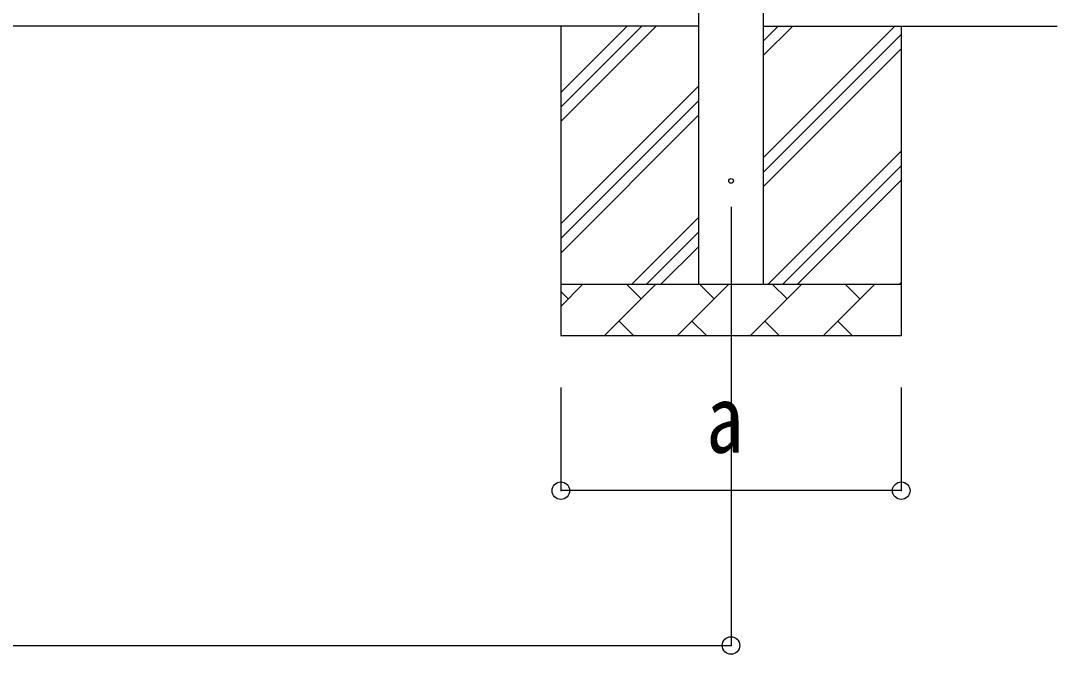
# Model space of a CAD drawing. Units: millimetres, scale not verified. Extents: x -16820 to 16820, y -11880 to 11880.
# Drawn here: x -10714 to -8704, y -6287 to -5060 of the extents above; entities that cross this region are included whole.
import ezdxf
from ezdxf.enums import TextEntityAlignment as Align

# ---------------------------------------------------------------- set-up
doc = ezdxf.new("R2010")
doc.units = ezdxf.units.MM
doc.header["$LTSCALE"] = 50
for name, color, linetype in [('0-3_YKK_12', 2, 'Continuous'), ('0-4_YKK_13', 4, 'Continuous'), ('0-5_YKK_A1', 4, 'Continuous'), ('0-6_YKK_D', 6, 'Continuous')]:
    doc.layers.add(name, color=color, linetype=linetype)
doc.styles.add('ＭＳ ゴシック', font='')
doc.styles.get('ＭＳ ゴシック').set_extended_font_data('MS Gothic')

msp = doc.modelspace()

# ---------------------------------------------------------------- linework, layer by layer
at = {"layer": '0-3_YKK_12'}
msp.add_line((-9336.92, -5420), (-9336.92, -5920), dxfattribs=at)
at = {"layer": '0-4_YKK_13'}
msp.add_circle((-9336.92, -5370), 4.5, dxfattribs=at)
at = {"layer": '0-5_YKK_A1'}
for p, q in [((-9399.42, -5570), (-9399.42, -2770)), ((-9274.42, -2770), (-9274.42, -5570)), ((-9399.42, -5070), (-14547.42, -5070)), ((-9666.92, -5070), (-9666.92, -5670)), ((-9666.92, -5255.05), (-9481.87, -5070)), ((-9666.92, -5226.77), (-9510.15, -5070)), ((-9666.92, -5198.48), (-9538.44, -5070)), ((-9274.42, -5070), (-8704.42, -5070)), ((-9274.42, -5325.1), (-9019.32, -5070)), ((-9274.42, -5127.11), (-9217.31, -5070)), ((-9274.42, -5098.82), (-9245.6, -5070)), ((-9006.92, -5070), (-9006.92, -5670)), ((-9274.42, -5353.38), (-9006.92, -5085.88)), ((-9274.42, -5381.67), (-9006.92, -5114.17)), ((-9666.92, -5453.04), (-9399.42, -5185.54)), ((-9666.92, -5481.32), (-9399.42, -5213.82)), ((-9666.92, -5509.61), (-9399.42, -5242.11)), ((-9264.76, -5570), (-9006.92, -5312.16)), ((-9236.48, -5570), (-9006.92, -5340.44)), ((-9208.19, -5570), (-9006.92, -5368.73)), ((-9529.32, -5570), (-9399.42, -5440.1)), ((-9501.04, -5570), (-9399.42, -5468.38)), ((-9472.75, -5570), (-9399.42, -5496.67)), ((-9010.21, -5570), (-9006.92, -5566.72)), ((-9666.92, -5570), (-9006.92, -5570)), ((-9666.92, -5612.89), (-9624.03, -5570)), ((-9652.58, -5598.55), (-9666.92, -5584.21)), ((-9582.61, -5670), (-9482.61, -5570)), ((-9511.16, -5598.55), (-9539.71, -5570)), ((-9441.18, -5670), (-9341.18, -5570)), ((-9369.74, -5598.55), (-9398.29, -5570)), ((-9299.76, -5670), (-9199.76, -5570)), ((-9228.32, -5598.55), (-9256.87, -5570)), ((-9158.34, -5670), (-9058.34, -5570)), ((-9086.9, -5598.55), (-9115.45, -5570)), ((-9554.05, -5641.45), (-9525.5, -5670)), ((-9412.63, -5641.45), (-9384.08, -5670)), ((-9271.21, -5641.45), (-9242.66, -5670)), ((-9129.79, -5641.45), (-9101.24, -5670)), ((-9006.92, -5670), (-9666.92, -5670))]:
    msp.add_line(p, q, dxfattribs=at)
at = {"layer": '0-6_YKK_D'}
for p, q in [((-9666.92, -5770), (-9666.92, -5971)), ((-9336.92, -5770), (-9336.92, -6271)), ((-9006.92, -5770), (-9006.92, -5971)), ((-9006.92, -5970), (-9666.92, -5970)), ((-14609.92, -6270), (-9336.92, -6270))]:
    msp.add_line(p, q, dxfattribs=at)
for centre in [(-9666.92, -5970), (-9006.92, -5970), (-9336.92, -6270)]:
    msp.add_circle(centre, 17, dxfattribs=at)

# ---------------------------------------------------------------- texts
at = {"layer": '0-6_YKK_D', "style": 'ＭＳ ゴシック', "width": 0.8}
msp.add_text('a', height=132, dxfattribs=at).set_placement((-9384.92, -5936), align=Align.BOTTOM_LEFT)

doc.saveas('drawing.dxf')
